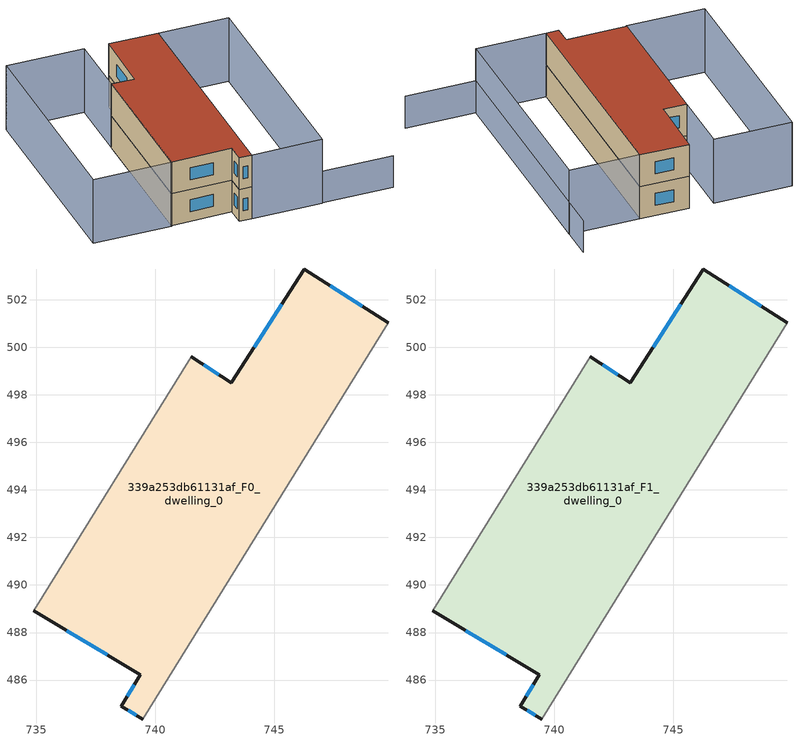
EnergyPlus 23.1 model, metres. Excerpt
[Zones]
339a253db61131af_F0_dwelling_0
 floor ground (EU_floor_Construction): 749.81,501.03 739.48,484.36 738.58,484.9 739.37,486.22 734.88,488.92 741.51,499.61 743.2,498.52 746.27,503.3 z0
 wall outside (EU_wall_Construction): 749.81,501.03 746.27,503.3 743.2,498.52 741.51,499.61 / 734.88,488.92 739.37,486.22 738.58,484.9 739.48,484.36 z0:3
 wall adiabatic (EU_wall_Construction): 739.48,484.36 749.81,501.03 / 741.51,499.61 734.88,488.92 z0:3
 window (EU_Window_Construction): 745.31,501.81 744.16,500.01 / 748.71,501.73 747.37,502.59 / 738.86,484.73 739.2,484.53 / 739.12,485.81 738.83,485.31 / 736.28,488.08 737.97,487.06 / 742.68,498.86 742.04,499.27 z0.93:2.07
339a253db61131af_F1_dwelling_0
 floor to 339a253db61131af_F0_dwelling_0 (EU_floor_Construction): 749.81,501.03 739.48,484.36 738.58,484.9 739.37,486.22 734.88,488.92 741.51,499.61 743.2,498.52 746.27,503.3 z3
 wall outside (EU_wall_Construction): 749.81,501.03 746.27,503.3 743.2,498.52 741.51,499.61 / 734.88,488.92 739.37,486.22 738.58,484.9 739.48,484.36 z3:6
 wall adiabatic (EU_wall_Construction): 739.48,484.36 749.81,501.03 / 741.51,499.61 734.88,488.92 z3:6
 window (EU_Window_Construction): 745.31,501.81 744.16,500.01 / 748.71,501.73 747.37,502.59 / 738.86,484.73 739.2,484.53 / 739.12,485.81 738.83,485.31 / 736.28,488.08 737.97,487.06 / 742.68,498.86 742.04,499.27 z3.93:5.07
 roof outside (EU_roof_Construction): 739.48,484.36 749.81,501.03 746.27,503.3 743.2,498.52 741.51,499.61 734.88,488.92 739.37,486.22 738.58,484.9 z6
shading: 749.86,477.97 744.68,481.18 / 744.68,481.18 756.55,500.32 z0:3; 739.48,484.36 749.81,501.03 / 749.81,501.03 754.99,497.82 / 754.99,497.82 744.66,481.15 / 744.66,481.15 739.48,484.36 / 744.5,504.43 734.85,488.88 / 734.85,488.88 729.13,492.43 / 729.13,492.43 738.77,507.98 / 738.77,507.98 744.5,504.43 z0:6
[Building]
EU S2 Campaign: North Axis=0; Terrain=City; Solar Distribution=FullExterior
[Site:Location]
Montreal-Trudeau.Intl.AP: Latitude=45.4667; Longitude=-73.75; Time Zone=-5; Elevation=36
[SizingPeriod:WeatherFileDays]
AnnualSizingPeriod: Begin Month=1; Begin Day of Month=1; End Month=12; End Day of Month=31; Day of Week for Start Day=Monday; Use Weather File Daylight Saving Period=No; Use Weather File Rain and Snow Indicators=No
[MATERIAL]
EU_InternalMass_Material: Roughness=MediumRough; Thickness=0.1; Conductivity=1; Density=1800; Specific Heat=900; Thermal Absorptance=0.9; Solar Absorptance=0.7; Visible Absorptance=0.7
[MATERIAL:NOMASS] Roughness=MediumRough; Thermal Absorptance=0.9; Solar Absorptance=0.7; Visible Absorptance=0.7
Name | Thermal Resistance
EU_wall_NoMass; EU_floor_NoMass | 1.51479
EU_roof_NoMass | 2.84114
[WINDOWMATERIAL:SIMPLEGLAZINGSYSTEM]
EU_Window_SimpleGlazing: UFactor=3.53504; Solar Heat Gain Coefficient=0.8; Visible Transmittance=0.8
[CONSTRUCTION]
EU_wall_Construction: EU_wall_NoMass
EU_roof_Construction: EU_roof_NoMass
EU_floor_Construction: EU_floor_NoMass
EU_Window_Construction: EU_Window_SimpleGlazing
EU_InternalMass_Construction: EU_InternalMass_Material
[ZONE] Type=1; Multiplier=1; Ceiling Height=autocalculate; Volume=313.603; Floor Area=autocalculate; Part of Total Floor Area=Yes
339a253db61131af_F0_dwelling_0; 339a253db61131af_F1_dwelling_0
[INTERNALMASS] Construction=EU_InternalMass_Construction; Surface Area=104.535
Name | Zone or ZoneList
339a253db61131af_F0_dwelling_0_EU_InternalMass | 339a253db61131af_F0_dwelling_0
339a253db61131af_F1_dwelling_0_EU_InternalMass | 339a253db61131af_F1_dwelling_0
[OTHEREQUIPMENT] Fuel Type=Electricity; Design Level Calculation Method=Watts/Area; Power per Zone Floor Area=1; Fraction Latent=0; Fraction Radiant=0; Fraction Lost=0; Carbon Dioxide Generation Rate=0; EndUse Subcategory=EU_Step8_InternalGains
Name | Zone or ZoneList or Space or SpaceList | Schedule
EU_Step8_InternalGain_339a253db61131af_F0_dwelling_0_f000 | 339a253db61131af_F0_dwelling_0 | EU_Step8_GainSchedule_339a253db61131af_F0_dwelling_0_f000
EU_Step8_InternalGain_339a253db61131af_F1_dwelling_0_f000 | 339a253db61131af_F1_dwelling_0 | EU_Step8_GainSchedule_339a253db61131af_F1_dwelling_0_f000
[ZONEVENTILATION:DESIGNFLOWRATE] Schedule=EU_AlwaysOn; Design Flow Rate Calculation Method=AirChanges/Hour; Air Changes per Hour=0.775154; Ventilation Type=Natural; Fan Pressure Rise=0; Fan Total Efficiency=1; Constant Term Coefficient=1; Temperature Term Coefficient=0; Velocity Term Coefficient=0; Velocity Squared Term Coefficient=0; Minimum Indoor Temperature=-100; Maximum Indoor Temperature=100; Delta Temperature=-100; Minimum Outdoor Temperature=-100; Maximum Outdoor Temperature=100; Maximum Wind Speed=40
Name | Zone or ZoneList or Space or SpaceList
EU_ConstantAir_339a253db61131af_F0_dwelling_0 | 339a253db61131af_F0_dwelling_0
EU_ConstantAir_339a253db61131af_F1_dwelling_0 | 339a253db61131af_F1_dwelling_0
[HVACTEMPLATE:THERMOSTAT] Constant Heating Setpoint=20; Constant Cooling Setpoint=50
EU_HeatOnly_339a253db61131af_F0_dwelling_0; EU_HeatOnly_339a253db61131af_F1_dwelling_0
[HVACTEMPLATE:ZONE:IDEALLOADSAIRSYSTEM] System Availability Schedule=EU_AlwaysOn; Maximum Heating Supply Air Temperature=50; Minimum Cooling Supply Air Temperature=13; Maximum Heating Supply Air Humidity Ratio=0.0156; Minimum Cooling Supply Air Humidity Ratio=0.0077; Heating Limit=NoLimit; Cooling Limit=NoLimit; Heating Availability Schedule=EU_AlwaysOn; Cooling Availability Schedule=EU_CoolingOff; Dehumidification Control Type=ConstantSensibleHeatRatio; Cooling Sensible Heat Ratio=0.7; Dehumidification Setpoint=60; Humidification Control Type=None; Humidification Setpoint=30; Outdoor Air Method=None; Outdoor Air Flow Rate per Person=0.00944; Outdoor Air Flow Rate per Zone Floor Area=0; Outdoor Air Flow Rate per Zone=0; Demand Controlled Ventilation Type=None; Outdoor Air Economizer Type=NoEconomizer; Heat Recovery Type=None; Sensible Heat Recovery Effectiveness=0.7; Latent Heat Recovery Effectiveness=0.65
Name | Template Thermostat
339a253db61131af_F0_dwelling_0 | EU_HeatOnly_339a253db61131af_F0_dwelling_0
339a253db61131af_F1_dwelling_0 | EU_HeatOnly_339a253db61131af_F1_dwelling_0
[SIZING:ZONE] Zone Cooling Design Supply Air Temperature Input Method=SupplyAirTemperature; Zone Cooling Design Supply Air Temperature=13; Zone Heating Design Supply Air Temperature Input Method=SupplyAirTemperature; Zone Heating Design Supply Air Temperature=50; Zone Cooling Design Supply Air Humidity Ratio=0.008; Zone Heating Design Supply Air Humidity Ratio=0.008; Cooling Design Air Flow Method=DesignDay; Cooling Design Air Flow Rate=0; Cooling Minimum Air Flow per Zone Floor Area=0.000762; Cooling Minimum Air Flow=0; Cooling Minimum Air Flow Fraction=0.2; Heating Design Air Flow Method=DesignDay; Heating Design Air Flow Rate=0; Heating Maximum Air Flow per Zone Floor Area=0.002032; Heating Maximum Air Flow=0.141576; Heating Maximum Air Flow Fraction=0.3; Account for Dedicated Outdoor Air System=No; Dedicated Outdoor Air System Control Strategy=NeutralSupplyAir; Dedicated Outdoor Air Low Setpoint Temperature for Design=autosize; Dedicated Outdoor Air High Setpoint Temperature for Design=autosize; Zone Load Sizing Method=Sensible Load Only No Latent Load; Zone Latent Cooling Design Supply Air Humidity Ratio Input Method=HumidityRatioDifference; Zone Cooling Design Supply Air Humidity Ratio Difference=0.005; Zone Latent Heating Design Supply Air Humidity Ratio Input Method=HumidityRatioDifference; Zone Humidification Design Supply Air Humidity Ratio Difference=0.005
339a253db61131af_F0_dwelling_0; 339a253db61131af_F1_dwelling_0
[SCHEDULE:CONSTANT]
Name | Hourly Value
EU_AlwaysOn | 1
EU_CoolingOff | 0
[SCHEDULE:FILE] Column Number=1; Rows to Skip at Top=0; Number of Hours of Data=8760; Column Separator=Comma; Interpolate to Timestep=No; Minutes per Item=60; Adjust Schedule for Daylight Savings=Yes
Name | File
EU_Step8_GainSchedule_339a253db61131af_F0_dwelling_0_f000 | ../../schedules/339a253db61131af/339a253db61131af_F0_dwelling_0_f000_gain.csv
EU_Step8_GainSchedule_339a253db61131af_F1_dwelling_0_f000 | ../../schedules/339a253db61131af/339a253db61131af_F1_dwelling_0_f000_gain.csv
